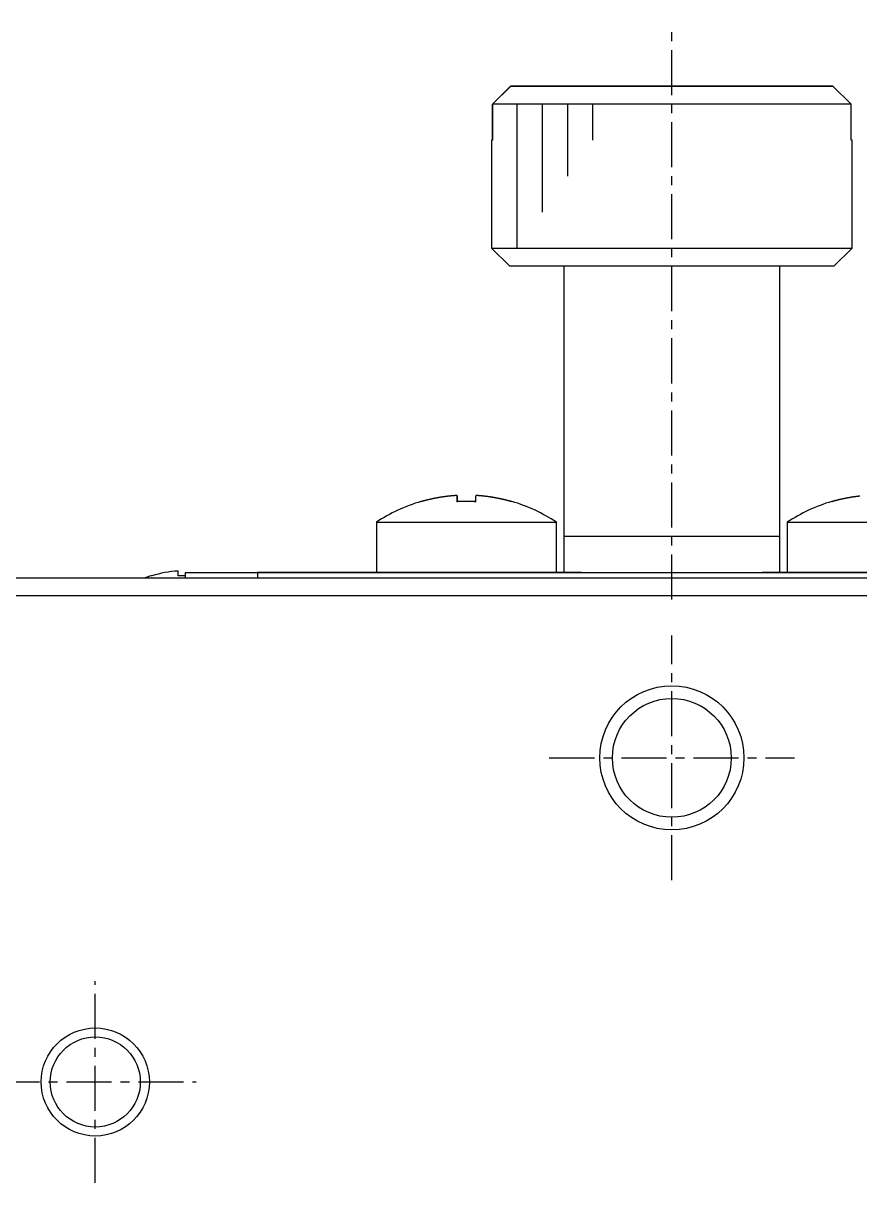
# Model space of a CAD drawing. Extents: x 90 to 322, y 48 to 325.
# Drawn here: x 117.62 to 140.83, y 288.2 to 320.4 of the extents above; entities that cross this region are included whole.
import ezdxf

# ---------------------------------------------------------------- set-up
doc = ezdxf.new("R2010")
doc.units = 0
doc.linetypes.add('CENTER', pattern=[2, 1.25, -0.25, 0.25, -0.25])
doc.layers.get('0').update_dxf_attribs({"linetype": 'CONTINUOUS'})
doc.layers.add('CENTER', color=1, linetype='CENTER')

# ---------------------------------------------------------------- blocks, each defined once
blk = doc.blocks.new('AID4754')
at = {"color": 3, "linetype": 'CONTINUOUS'}
for p, q in [((161.185, 310.87), (161.185, 306.87)), ((161.885, 310.87), (161.885, 307.869704)), ((162.585, 310.87), (162.585, 308.869408)), ((163.285, 310.87), (163.285, 309.869111))]:
    blk.add_line(p, q, dxfattribs=at)
at = {"color": 7, "linetype": 'CONTINUOUS'}
blk.add_line((160.485, 309.87), (160.485, 306.87), dxfattribs=at)

msp = doc.modelspace()

# ---------------------------------------------------------------- linework, layer by layer
at = {"color": 7, "linetype": 'CONTINUOUS'}
for p, q in [((131.144, 318.645), (130.641, 318.145)), ((130.642, 318.145), (131.145, 318.645)), ((131.144, 318.645), (131.145, 318.645)), ((140.089, 318.645), (131.145, 318.645)), ((131.145, 318.645), (140.089, 318.645)), ((140.089, 318.645), (140.592, 318.145)), ((130.641, 317.145), (130.641, 318.145)), ((140.592, 318.145), (130.642, 318.145)), ((130.642, 318.145), (130.642, 317.145)), ((140.592, 317.145), (140.592, 318.145)), ((130.642, 317.145), (130.617, 317.145)), ((130.641, 317.145), (130.617, 317.145)), ((130.642, 317.145), (130.641, 317.145)), ((140.617, 317.145), (140.591, 317.145)), ((140.617, 317.145), (140.592, 317.145)), ((140.617, 314.145), (140.617, 317.145)), ((130.617, 314.145), (140.617, 314.145)), ((130.617, 314.145), (131.117, 313.645)), ((140.117, 313.645), (140.617, 314.145)), ((140.117, 313.645), (131.117, 313.645)), ((132.617, 313.645), (132.617, 306.145)), ((138.617, 306.145), (138.617, 313.645)), ((129.655, 307.28), (129.655, 307.108)), ((129.658, 307.28), (129.658, 307.109)), ((130.178, 307.28), (130.178, 307.28)), ((127.417, 306.537), (132.417, 306.537)), ((127.417, 306.537), (127.417, 305.145)), ((132.417, 305.145), (132.417, 306.537)), ((138.817, 306.537), (143.817, 306.537)), ((138.817, 306.537), (138.817, 305.145)), ((138.617, 306.145), (132.617, 306.145)), ((138.617, 306.145), (132.617, 306.145)), ((132.617, 306.145), (132.617, 305.145)), ((138.617, 305.145), (138.617, 306.145)), ((106.617, 304.995), (128.617, 304.995)), ((121.188, 305.051), (121.167, 305.051)), ((121.188, 305.051), (121.167, 305.051)), ((121.917, 305.051), (121.917, 305.183)), ((122.117, 305.051), (121.917, 305.051)), ((122.117, 305.145), (124.117, 305.145)), ((122.117, 304.995), (122.117, 305.145)), ((122.117, 305.145), (122.317, 305.145)), ((122.644, 305.145), (124.117, 305.145)), ((124.117, 305.145), (147.117, 305.145)), ((127.417, 305.145), (124.117, 305.145)), ((126.767, 305.145), (125.117, 305.145)), ((126.767, 305.145), (125.117, 305.145)), ((126.767, 305.145), (132.617, 305.145)), ((133.111, 305.145), (126.767, 305.145)), ((128.617, 304.995), (131.217, 304.995)), ((131.217, 304.995), (164.617, 304.995)), ((132.617, 305.145), (132.417, 305.145)), ((144.467, 305.145), (138.122, 305.145)), ((138.617, 305.145), (144.467, 305.145)), ((138.817, 305.145), (138.617, 305.145)), ((165.117, 304.495), (106.117, 304.495))]:
    msp.add_line(p, q, dxfattribs=at)
at = {"color": 9, "linetype": 'CONTINUOUS'}
msp.add_line((124.117, 305.145), (124.117, 304.995), dxfattribs=at)
at = {"color": 7, "linetype": 'CONTINUOUS'}
for points in [[(129.655, 307.28, 0), (129.647, 307.28, 0), (129.639, 307.28, 0), (129.631, 307.279, 0), (129.623, 307.278, 0), (129.615, 307.278, 0), (129.608, 307.277, 0), (129.6, 307.277, 0), (129.592, 307.276, 0), (129.584, 307.276, 0), (129.576, 307.275, 0), (129.568, 307.275, 0), (129.56, 307.274, 0), (129.552, 307.273, 0), (129.544, 307.273, 0), (129.536, 307.272, 0), (129.528, 307.271, 0), (129.521, 307.271, 0), (129.513, 307.27, 0), (129.505, 307.269, 0), (129.497, 307.268, 0), (129.489, 307.268, 0), (129.481, 307.267, 0), (129.473, 307.266, 0), (129.465, 307.265, 0), (129.457, 307.265, 0), (129.449, 307.264, 0), (129.442, 307.263, 0), (129.434, 307.262, 0), (129.426, 307.261, 0), (129.418, 307.26, 0), (129.41, 307.26, 0), (129.402, 307.259, 0), (129.394, 307.258, 0), (129.386, 307.257, 0), (129.379, 307.256, 0), (129.371, 307.255, 0), (129.363, 307.254, 0), (129.355, 307.253, 0), (129.347, 307.252, 0), (129.339, 307.251, 0), (129.331, 307.25, 0), (129.323, 307.249, 0), (129.316, 307.248, 0), (129.308, 307.247, 0), (129.3, 307.246, 0), (129.292, 307.245, 0), (129.284, 307.243, 0), (129.276, 307.242, 0), (129.268, 307.241, 0), (129.261, 307.24, 0), (129.253, 307.239, 0), (129.245, 307.238, 0), (129.237, 307.237, 0), (129.229, 307.235, 0), (129.221, 307.234, 0), (129.214, 307.233, 0), (129.206, 307.232, 0), (129.198, 307.23, 0), (129.19, 307.229, 0), (129.182, 307.228, 0), (129.174, 307.226, 0), (129.167, 307.225, 0), (129.159, 307.224, 0), (129.151, 307.223, 0), (129.143, 307.221, 0), (129.135, 307.22, 0), (129.127, 307.218, 0), (129.12, 307.217, 0), (129.112, 307.216, 0), (129.104, 307.214, 0), (129.096, 307.213, 0), (129.088, 307.211, 0), (129.081, 307.21, 0), (129.073, 307.208, 0), (129.065, 307.207, 0), (129.057, 307.205, 0), (129.049, 307.204, 0), (129.042, 307.202, 0), (129.034, 307.201, 0), (129.026, 307.199, 0), (129.018, 307.198, 0), (129.011, 307.196, 0), (129.003, 307.194, 0), (128.995, 307.193, 0), (128.987, 307.191, 0), (128.98, 307.189, 0), (128.972, 307.188, 0), (128.964, 307.186, 0), (128.956, 307.184, 0), (128.949, 307.183, 0), (128.941, 307.181, 0), (128.933, 307.179, 0), (128.925, 307.178, 0), (128.918, 307.176, 0), (128.91, 307.174, 0), (128.902, 307.172, 0), (128.894, 307.17, 0), (128.887, 307.169, 0), (128.879, 307.167, 0), (128.871, 307.165, 0), (128.863, 307.163, 0), (128.856, 307.161, 0), (128.848, 307.159, 0), (128.84, 307.158, 0), (128.833, 307.156, 0), (128.825, 307.154, 0), (128.817, 307.152, 0), (128.81, 307.15, 0), (128.802, 307.148, 0), (128.794, 307.146, 0), (128.787, 307.144, 0), (128.779, 307.142, 0), (128.771, 307.14, 0), (128.763, 307.138, 0), (128.756, 307.136, 0), (128.748, 307.134, 0), (128.741, 307.132, 0), (128.733, 307.13, 0), (128.725, 307.128, 0), (128.718, 307.125, 0), (128.71, 307.123, 0), (128.702, 307.121, 0), (128.695, 307.119, 0), (128.687, 307.117, 0), (128.679, 307.115, 0), (128.672, 307.112, 0), (128.664, 307.11, 0), (128.656, 307.108, 0)], [(129.655, 307.28, 0), (129.655, 307.28, 0), (129.655, 307.28, 0), (129.655, 307.279, 0), (129.655, 307.278, 0), (129.655, 307.278, 0), (129.655, 307.277, 0), (129.655, 307.277, 0), (129.655, 307.276, 0), (129.655, 307.276, 0), (129.655, 307.275, 0), (129.655, 307.275, 0), (129.654, 307.274, 0), (129.654, 307.273, 0), (129.654, 307.273, 0), (129.654, 307.272, 0), (129.654, 307.271, 0), (129.654, 307.271, 0), (129.654, 307.27, 0), (129.654, 307.269, 0), (129.654, 307.268, 0), (129.654, 307.268, 0), (129.654, 307.267, 0), (129.654, 307.266, 0), (129.654, 307.265, 0), (129.654, 307.265, 0), (129.654, 307.264, 0), (129.654, 307.263, 0), (129.654, 307.262, 0), (129.654, 307.261, 0), (129.654, 307.26, 0), (129.653, 307.26, 0), (129.653, 307.259, 0), (129.653, 307.258, 0), (129.653, 307.257, 0), (129.653, 307.256, 0), (129.653, 307.255, 0), (129.653, 307.254, 0), (129.653, 307.253, 0), (129.653, 307.252, 0), (129.653, 307.251, 0), (129.653, 307.25, 0), (129.653, 307.249, 0), (129.653, 307.248, 0), (129.653, 307.247, 0), (129.653, 307.246, 0), (129.653, 307.245, 0), (129.653, 307.243, 0), (129.653, 307.242, 0), (129.653, 307.241, 0), (129.653, 307.24, 0), (129.652, 307.239, 0), (129.652, 307.238, 0), (129.652, 307.237, 0), (129.652, 307.235, 0), (129.652, 307.234, 0), (129.652, 307.233, 0), (129.652, 307.232, 0), (129.652, 307.23, 0), (129.652, 307.229, 0), (129.652, 307.228, 0), (129.652, 307.226, 0), (129.652, 307.225, 0), (129.652, 307.224, 0), (129.652, 307.223, 0), (129.652, 307.221, 0), (129.652, 307.22, 0), (129.652, 307.218, 0), (129.652, 307.217, 0), (129.652, 307.216, 0), (129.652, 307.214, 0), (129.651, 307.213, 0), (129.651, 307.211, 0), (129.651, 307.21, 0), (129.651, 307.208, 0), (129.651, 307.207, 0), (129.651, 307.205, 0), (129.651, 307.204, 0), (129.651, 307.202, 0), (129.651, 307.201, 0), (129.651, 307.199, 0), (129.651, 307.198, 0), (129.651, 307.196, 0), (129.651, 307.194, 0), (129.651, 307.193, 0), (129.651, 307.191, 0), (129.651, 307.189, 0), (129.651, 307.188, 0), (129.651, 307.186, 0), (129.651, 307.184, 0), (129.651, 307.183, 0), (129.65, 307.181, 0), (129.65, 307.179, 0), (129.65, 307.178, 0), (129.65, 307.176, 0), (129.65, 307.174, 0), (129.65, 307.172, 0), (129.65, 307.17, 0), (129.65, 307.169, 0), (129.65, 307.167, 0), (129.65, 307.165, 0), (129.65, 307.163, 0), (129.65, 307.161, 0), (129.65, 307.159, 0), (129.65, 307.158, 0), (129.65, 307.156, 0), (129.65, 307.154, 0), (129.65, 307.152, 0), (129.65, 307.15, 0), (129.65, 307.148, 0), (129.65, 307.146, 0), (129.649, 307.144, 0), (129.649, 307.142, 0), (129.649, 307.14, 0), (129.649, 307.138, 0), (129.649, 307.136, 0), (129.649, 307.134, 0), (129.649, 307.132, 0), (129.649, 307.13, 0), (129.649, 307.128, 0), (129.649, 307.125, 0), (129.649, 307.123, 0), (129.649, 307.121, 0), (129.649, 307.119, 0), (129.649, 307.117, 0), (129.649, 307.115, 0), (129.649, 307.112, 0), (129.649, 307.11, 0), (129.649, 307.108, 0)], [(129.665, 307.108, 0), (129.665, 307.11, 0), (129.665, 307.112, 0), (129.665, 307.115, 0), (129.665, 307.117, 0), (129.665, 307.119, 0), (129.665, 307.121, 0), (129.664, 307.123, 0), (129.664, 307.125, 0), (129.664, 307.128, 0), (129.664, 307.13, 0), (129.664, 307.132, 0), (129.664, 307.134, 0), (129.664, 307.136, 0), (129.664, 307.138, 0), (129.664, 307.14, 0), (129.664, 307.142, 0), (129.664, 307.144, 0), (129.664, 307.146, 0), (129.664, 307.148, 0), (129.664, 307.15, 0), (129.664, 307.152, 0), (129.664, 307.154, 0), (129.664, 307.156, 0), (129.664, 307.158, 0), (129.664, 307.159, 0), (129.664, 307.161, 0), (129.664, 307.163, 0), (129.663, 307.165, 0), (129.663, 307.167, 0), (129.663, 307.169, 0), (129.663, 307.17, 0), (129.663, 307.172, 0), (129.663, 307.174, 0), (129.663, 307.176, 0), (129.663, 307.178, 0), (129.663, 307.179, 0), (129.663, 307.181, 0), (129.663, 307.183, 0), (129.663, 307.184, 0), (129.663, 307.186, 0), (129.663, 307.188, 0), (129.663, 307.189, 0), (129.663, 307.191, 0), (129.663, 307.193, 0), (129.663, 307.194, 0), (129.663, 307.196, 0), (129.663, 307.198, 0), (129.662, 307.199, 0), (129.662, 307.201, 0), (129.662, 307.202, 0), (129.662, 307.204, 0), (129.662, 307.205, 0), (129.662, 307.207, 0), (129.662, 307.208, 0), (129.662, 307.21, 0), (129.662, 307.211, 0), (129.662, 307.213, 0), (129.662, 307.214, 0), (129.662, 307.216, 0), (129.662, 307.217, 0), (129.662, 307.218, 0), (129.662, 307.22, 0), (129.662, 307.221, 0), (129.662, 307.223, 0), (129.662, 307.224, 0), (129.662, 307.225, 0), (129.662, 307.226, 0), (129.661, 307.228, 0), (129.661, 307.229, 0), (129.661, 307.23, 0), (129.661, 307.232, 0), (129.661, 307.233, 0), (129.661, 307.234, 0), (129.661, 307.235, 0), (129.661, 307.237, 0), (129.661, 307.238, 0), (129.661, 307.239, 0), (129.661, 307.24, 0), (129.661, 307.241, 0), (129.661, 307.242, 0), (129.661, 307.243, 0), (129.661, 307.245, 0), (129.661, 307.246, 0), (129.661, 307.247, 0), (129.661, 307.248, 0), (129.661, 307.249, 0), (129.66, 307.25, 0), (129.66, 307.251, 0), (129.66, 307.252, 0), (129.66, 307.253, 0), (129.66, 307.254, 0), (129.66, 307.255, 0), (129.66, 307.256, 0), (129.66, 307.257, 0), (129.66, 307.258, 0), (129.66, 307.259, 0), (129.66, 307.26, 0), (129.66, 307.26, 0), (129.66, 307.261, 0), (129.66, 307.262, 0), (129.66, 307.263, 0), (129.66, 307.264, 0), (129.66, 307.265, 0), (129.66, 307.265, 0), (129.66, 307.266, 0), (129.66, 307.267, 0), (129.659, 307.268, 0), (129.659, 307.268, 0), (129.659, 307.269, 0), (129.659, 307.27, 0), (129.659, 307.271, 0), (129.659, 307.271, 0), (129.659, 307.272, 0), (129.659, 307.273, 0), (129.659, 307.273, 0), (129.659, 307.274, 0), (129.659, 307.275, 0), (129.659, 307.275, 0), (129.659, 307.276, 0), (129.659, 307.276, 0), (129.659, 307.277, 0), (129.659, 307.277, 0), (129.659, 307.278, 0), (129.659, 307.278, 0), (129.659, 307.279, 0), (129.659, 307.28, 0), (129.658, 307.28, 0), (129.658, 307.28, 0)], [(130.175, 307.28, 0), (130.175, 307.28, 0), (130.175, 307.28, 0), (130.175, 307.279, 0), (130.175, 307.278, 0), (130.175, 307.278, 0), (130.175, 307.277, 0), (130.175, 307.277, 0), (130.175, 307.276, 0), (130.175, 307.276, 0), (130.175, 307.275, 0), (130.174, 307.275, 0), (130.174, 307.274, 0), (130.174, 307.273, 0), (130.174, 307.273, 0), (130.174, 307.272, 0), (130.174, 307.271, 0), (130.174, 307.271, 0), (130.174, 307.27, 0), (130.174, 307.269, 0), (130.174, 307.268, 0), (130.174, 307.268, 0), (130.174, 307.267, 0), (130.174, 307.266, 0), (130.174, 307.265, 0), (130.174, 307.265, 0), (130.174, 307.264, 0), (130.174, 307.263, 0), (130.174, 307.262, 0), (130.174, 307.261, 0), (130.174, 307.26, 0), (130.173, 307.26, 0), (130.173, 307.259, 0), (130.173, 307.258, 0), (130.173, 307.257, 0), (130.173, 307.256, 0), (130.173, 307.255, 0), (130.173, 307.254, 0), (130.173, 307.253, 0), (130.173, 307.252, 0), (130.173, 307.251, 0), (130.173, 307.25, 0), (130.173, 307.249, 0), (130.173, 307.248, 0), (130.173, 307.247, 0), (130.173, 307.246, 0), (130.173, 307.245, 0), (130.173, 307.243, 0), (130.173, 307.242, 0), (130.173, 307.241, 0), (130.173, 307.24, 0), (130.172, 307.239, 0), (130.172, 307.238, 0), (130.172, 307.237, 0), (130.172, 307.235, 0), (130.172, 307.234, 0), (130.172, 307.233, 0), (130.172, 307.232, 0), (130.172, 307.23, 0), (130.172, 307.229, 0), (130.172, 307.228, 0), (130.172, 307.226, 0), (130.172, 307.225, 0), (130.172, 307.224, 0), (130.172, 307.223, 0), (130.172, 307.221, 0), (130.172, 307.22, 0), (130.172, 307.218, 0), (130.172, 307.217, 0), (130.172, 307.216, 0), (130.172, 307.214, 0), (130.171, 307.213, 0), (130.171, 307.211, 0), (130.171, 307.21, 0), (130.171, 307.208, 0), (130.171, 307.207, 0), (130.171, 307.205, 0), (130.171, 307.204, 0), (130.171, 307.202, 0), (130.171, 307.201, 0), (130.171, 307.199, 0), (130.171, 307.198, 0), (130.171, 307.196, 0), (130.171, 307.194, 0), (130.171, 307.193, 0), (130.171, 307.191, 0), (130.171, 307.189, 0), (130.171, 307.188, 0), (130.171, 307.186, 0), (130.171, 307.184, 0), (130.171, 307.183, 0), (130.17, 307.181, 0), (130.17, 307.179, 0), (130.17, 307.178, 0), (130.17, 307.176, 0), (130.17, 307.174, 0), (130.17, 307.172, 0), (130.17, 307.17, 0), (130.17, 307.169, 0), (130.17, 307.167, 0), (130.17, 307.165, 0), (130.17, 307.163, 0), (130.17, 307.161, 0), (130.17, 307.159, 0), (130.17, 307.158, 0), (130.17, 307.156, 0), (130.17, 307.154, 0), (130.17, 307.152, 0), (130.17, 307.15, 0), (130.17, 307.148, 0), (130.17, 307.146, 0), (130.169, 307.144, 0), (130.169, 307.142, 0), (130.169, 307.14, 0), (130.169, 307.138, 0), (130.169, 307.136, 0), (130.169, 307.134, 0), (130.169, 307.132, 0), (130.169, 307.13, 0), (130.169, 307.128, 0), (130.169, 307.125, 0), (130.169, 307.123, 0), (130.169, 307.121, 0), (130.169, 307.119, 0), (130.169, 307.117, 0), (130.169, 307.115, 0), (130.169, 307.112, 0), (130.169, 307.11, 0), (130.169, 307.108, 0)], [(131.174, 307.108, 0), (131.166, 307.11, 0), (131.158, 307.112, 0), (131.151, 307.115, 0), (131.143, 307.117, 0), (131.135, 307.119, 0), (131.128, 307.121, 0), (131.12, 307.123, 0), (131.113, 307.125, 0), (131.105, 307.128, 0), (131.097, 307.13, 0), (131.09, 307.132, 0), (131.082, 307.134, 0), (131.074, 307.136, 0), (131.067, 307.138, 0), (131.059, 307.14, 0), (131.051, 307.142, 0), (131.044, 307.144, 0), (131.036, 307.146, 0), (131.028, 307.148, 0), (131.021, 307.15, 0), (131.013, 307.152, 0), (131.005, 307.154, 0), (130.997, 307.156, 0), (130.99, 307.158, 0), (130.982, 307.159, 0), (130.974, 307.161, 0), (130.967, 307.163, 0), (130.959, 307.165, 0), (130.951, 307.167, 0), (130.943, 307.169, 0), (130.936, 307.17, 0), (130.928, 307.172, 0), (130.92, 307.174, 0), (130.913, 307.176, 0), (130.905, 307.178, 0), (130.897, 307.179, 0), (130.889, 307.181, 0), (130.882, 307.183, 0), (130.874, 307.184, 0), (130.866, 307.186, 0), (130.858, 307.188, 0), (130.851, 307.189, 0), (130.843, 307.191, 0), (130.835, 307.193, 0), (130.827, 307.194, 0), (130.82, 307.196, 0), (130.812, 307.198, 0), (130.804, 307.199, 0), (130.796, 307.201, 0), (130.788, 307.202, 0), (130.781, 307.204, 0), (130.773, 307.205, 0), (130.765, 307.207, 0), (130.757, 307.208, 0), (130.749, 307.21, 0), (130.742, 307.211, 0), (130.734, 307.213, 0), (130.726, 307.214, 0), (130.718, 307.216, 0), (130.71, 307.217, 0), (130.703, 307.218, 0), (130.695, 307.22, 0), (130.687, 307.221, 0), (130.679, 307.223, 0), (130.671, 307.224, 0), (130.664, 307.225, 0), (130.656, 307.226, 0), (130.648, 307.228, 0), (130.64, 307.229, 0), (130.632, 307.23, 0), (130.624, 307.232, 0), (130.617, 307.233, 0), (130.609, 307.234, 0), (130.601, 307.235, 0), (130.593, 307.237, 0), (130.585, 307.238, 0), (130.577, 307.239, 0), (130.57, 307.24, 0), (130.562, 307.241, 0), (130.554, 307.242, 0), (130.546, 307.243, 0), (130.538, 307.245, 0), (130.53, 307.246, 0), (130.522, 307.247, 0), (130.515, 307.248, 0), (130.507, 307.249, 0), (130.499, 307.25, 0), (130.491, 307.251, 0), (130.483, 307.252, 0), (130.475, 307.253, 0), (130.467, 307.254, 0), (130.459, 307.255, 0), (130.452, 307.256, 0), (130.444, 307.257, 0), (130.436, 307.258, 0), (130.428, 307.259, 0), (130.42, 307.26, 0), (130.412, 307.26, 0), (130.404, 307.261, 0), (130.396, 307.262, 0), (130.389, 307.263, 0), (130.381, 307.264, 0), (130.373, 307.265, 0), (130.365, 307.265, 0), (130.357, 307.266, 0), (130.349, 307.267, 0), (130.341, 307.268, 0), (130.333, 307.268, 0), (130.325, 307.269, 0), (130.317, 307.27, 0), (130.31, 307.271, 0), (130.302, 307.271, 0), (130.294, 307.272, 0), (130.286, 307.273, 0), (130.278, 307.273, 0), (130.27, 307.274, 0), (130.262, 307.275, 0), (130.254, 307.275, 0), (130.246, 307.276, 0), (130.238, 307.276, 0), (130.23, 307.277, 0), (130.223, 307.277, 0), (130.215, 307.278, 0), (130.207, 307.278, 0), (130.199, 307.279, 0), (130.191, 307.28, 0), (130.183, 307.28, 0), (130.175, 307.28, 0)], [(131.177, 307.108, 0), (131.169, 307.11, 0), (131.162, 307.112, 0), (131.154, 307.115, 0), (131.146, 307.117, 0), (131.139, 307.119, 0), (131.131, 307.121, 0), (131.124, 307.123, 0), (131.116, 307.125, 0), (131.108, 307.128, 0), (131.101, 307.13, 0), (131.093, 307.132, 0), (131.085, 307.134, 0), (131.078, 307.136, 0), (131.07, 307.138, 0), (131.062, 307.14, 0), (131.055, 307.142, 0), (131.047, 307.144, 0), (131.039, 307.146, 0), (131.032, 307.148, 0), (131.024, 307.15, 0), (131.016, 307.152, 0), (131.009, 307.154, 0), (131.001, 307.156, 0), (130.993, 307.158, 0), (130.985, 307.159, 0), (130.978, 307.161, 0), (130.97, 307.163, 0), (130.962, 307.165, 0), (130.955, 307.167, 0), (130.947, 307.169, 0), (130.939, 307.17, 0), (130.931, 307.172, 0), (130.924, 307.174, 0), (130.916, 307.176, 0), (130.908, 307.178, 0), (130.9, 307.179, 0), (130.893, 307.181, 0), (130.885, 307.183, 0), (130.877, 307.184, 0), (130.869, 307.186, 0), (130.862, 307.188, 0), (130.854, 307.189, 0), (130.846, 307.191, 0), (130.838, 307.193, 0), (130.831, 307.194, 0), (130.823, 307.196, 0), (130.815, 307.198, 0), (130.807, 307.199, 0), (130.8, 307.201, 0), (130.792, 307.202, 0), (130.784, 307.204, 0), (130.776, 307.205, 0), (130.768, 307.207, 0), (130.761, 307.208, 0), (130.753, 307.21, 0), (130.745, 307.211, 0), (130.737, 307.213, 0), (130.729, 307.214, 0), (130.722, 307.216, 0), (130.714, 307.217, 0), (130.706, 307.218, 0), (130.698, 307.22, 0), (130.69, 307.221, 0), (130.683, 307.223, 0), (130.675, 307.224, 0), (130.667, 307.225, 0), (130.659, 307.226, 0), (130.651, 307.228, 0), (130.643, 307.229, 0), (130.636, 307.23, 0), (130.628, 307.232, 0), (130.62, 307.233, 0), (130.612, 307.234, 0), (130.604, 307.235, 0), (130.596, 307.237, 0), (130.589, 307.238, 0), (130.581, 307.239, 0), (130.573, 307.24, 0), (130.565, 307.241, 0), (130.557, 307.242, 0), (130.549, 307.243, 0), (130.541, 307.245, 0), (130.534, 307.246, 0), (130.526, 307.247, 0), (130.518, 307.248, 0), (130.51, 307.249, 0), (130.502, 307.25, 0), (130.494, 307.251, 0), (130.486, 307.252, 0), (130.479, 307.253, 0), (130.471, 307.254, 0), (130.463, 307.255, 0), (130.455, 307.256, 0), (130.447, 307.257, 0), (130.439, 307.258, 0), (130.431, 307.259, 0), (130.423, 307.26, 0), (130.416, 307.26, 0), (130.408, 307.261, 0), (130.4, 307.262, 0), (130.392, 307.263, 0), (130.384, 307.264, 0), (130.376, 307.265, 0), (130.368, 307.265, 0), (130.36, 307.266, 0), (130.352, 307.267, 0), (130.345, 307.268, 0), (130.337, 307.268, 0), (130.329, 307.269, 0), (130.321, 307.27, 0), (130.313, 307.271, 0), (130.305, 307.271, 0), (130.297, 307.272, 0), (130.289, 307.273, 0), (130.281, 307.273, 0), (130.273, 307.274, 0), (130.265, 307.275, 0), (130.258, 307.275, 0), (130.25, 307.276, 0), (130.242, 307.276, 0), (130.234, 307.277, 0), (130.226, 307.277, 0), (130.218, 307.278, 0), (130.21, 307.278, 0), (130.202, 307.279, 0), (130.194, 307.28, 0), (130.186, 307.28, 0), (130.178, 307.28, 0)], [(140.834, 307.262, 0), (140.826, 307.261, 0), (140.818, 307.26, 0), (140.81, 307.26, 0), (140.802, 307.259, 0), (140.794, 307.258, 0), (140.786, 307.257, 0), (140.779, 307.256, 0), (140.771, 307.255, 0), (140.763, 307.254, 0), (140.755, 307.253, 0), (140.747, 307.252, 0), (140.739, 307.251, 0), (140.731, 307.25, 0), (140.723, 307.249, 0), (140.716, 307.248, 0), (140.708, 307.247, 0), (140.7, 307.246, 0), (140.692, 307.245, 0), (140.684, 307.243, 0), (140.676, 307.242, 0), (140.668, 307.241, 0), (140.661, 307.24, 0), (140.653, 307.239, 0), (140.645, 307.238, 0), (140.637, 307.237, 0), (140.629, 307.235, 0), (140.621, 307.234, 0), (140.614, 307.233, 0), (140.606, 307.232, 0), (140.598, 307.23, 0), (140.59, 307.229, 0), (140.582, 307.228, 0), (140.574, 307.226, 0), (140.567, 307.225, 0), (140.559, 307.224, 0), (140.551, 307.223, 0), (140.543, 307.221, 0), (140.535, 307.22, 0), (140.527, 307.218, 0), (140.52, 307.217, 0), (140.512, 307.216, 0), (140.504, 307.214, 0), (140.496, 307.213, 0), (140.488, 307.211, 0), (140.481, 307.21, 0), (140.473, 307.208, 0), (140.465, 307.207, 0), (140.457, 307.205, 0), (140.449, 307.204, 0), (140.442, 307.202, 0), (140.434, 307.201, 0), (140.426, 307.199, 0), (140.418, 307.198, 0), (140.411, 307.196, 0), (140.403, 307.194, 0), (140.395, 307.193, 0), (140.387, 307.191, 0), (140.38, 307.189, 0), (140.372, 307.188, 0), (140.364, 307.186, 0), (140.356, 307.184, 0), (140.349, 307.183, 0), (140.341, 307.181, 0), (140.333, 307.179, 0), (140.325, 307.178, 0), (140.318, 307.176, 0), (140.31, 307.174, 0), (140.302, 307.172, 0), (140.294, 307.17, 0), (140.287, 307.169, 0), (140.279, 307.167, 0), (140.271, 307.165, 0), (140.263, 307.163, 0), (140.256, 307.161, 0), (140.248, 307.159, 0), (140.24, 307.158, 0), (140.233, 307.156, 0), (140.225, 307.154, 0), (140.217, 307.152, 0), (140.21, 307.15, 0), (140.202, 307.148, 0), (140.194, 307.146, 0), (140.187, 307.144, 0), (140.179, 307.142, 0), (140.171, 307.14, 0), (140.163, 307.138, 0), (140.156, 307.136, 0), (140.148, 307.134, 0), (140.141, 307.132, 0), (140.133, 307.13, 0), (140.125, 307.128, 0), (140.118, 307.125, 0), (140.11, 307.123, 0), (140.102, 307.121, 0), (140.095, 307.119, 0), (140.087, 307.117, 0), (140.079, 307.115, 0), (140.072, 307.112, 0), (140.064, 307.11, 0), (140.056, 307.108, 0)], [(128.655, 307.115, 0), (128.655, 307.115, 0), (128.655, 307.115, 0), (128.655, 307.115, 0), (128.655, 307.115, 0), (128.655, 307.115, 0), (128.655, 307.115, 0), (128.655, 307.115, 0), (128.655, 307.115, 0), (128.655, 307.115, 0), (128.655, 307.115, 0), (128.655, 307.115, 0), (128.655, 307.115, 0), (128.655, 307.115, 0), (128.655, 307.115, 0), (128.655, 307.115, 0), (128.655, 307.115, 0), (128.655, 307.115, 0), (128.655, 307.115, 0), (128.655, 307.115, 0), (128.655, 307.115, 0), (128.655, 307.115, 0), (128.655, 307.115, 0), (128.655, 307.115, 0), (128.655, 307.115, 0), (128.655, 307.115, 0), (128.655, 307.115, 0), (128.655, 307.115, 0), (128.655, 307.115, 0), (128.655, 307.114, 0), (128.655, 307.114, 0), (128.655, 307.114, 0), (128.655, 307.114, 0), (128.655, 307.114, 0), (128.655, 307.114, 0), (128.655, 307.114, 0), (128.655, 307.114, 0), (128.655, 307.114, 0), (128.655, 307.114, 0), (128.655, 307.114, 0), (128.655, 307.114, 0), (128.655, 307.114, 0), (128.655, 307.114, 0), (128.655, 307.114, 0), (128.655, 307.114, 0), (128.655, 307.114, 0), (128.655, 307.114, 0), (128.655, 307.114, 0), (128.655, 307.114, 0), (128.655, 307.114, 0), (128.655, 307.114, 0), (128.655, 307.114, 0), (128.655, 307.114, 0), (128.655, 307.114, 0), (128.655, 307.114, 0), (128.655, 307.114, 0), (128.655, 307.114, 0), (128.655, 307.113, 0), (128.655, 307.113, 0), (128.655, 307.113, 0), (128.655, 307.113, 0), (128.655, 307.113, 0), (128.655, 307.113, 0), (128.655, 307.113, 0), (128.655, 307.113, 0), (128.655, 307.113, 0), (128.655, 307.113, 0), (128.655, 307.113, 0), (128.655, 307.113, 0), (128.655, 307.113, 0), (128.655, 307.113, 0), (128.655, 307.113, 0), (128.655, 307.113, 0), (128.655, 307.113, 0), (128.655, 307.113, 0), (128.655, 307.112, 0), (128.655, 307.112, 0), (128.655, 307.112, 0), (128.655, 307.112, 0), (128.655, 307.112, 0), (128.655, 307.112, 0), (128.655, 307.112, 0), (128.655, 307.112, 0), (128.655, 307.112, 0), (128.655, 307.112, 0), (128.655, 307.112, 0), (128.655, 307.112, 0), (128.655, 307.112, 0), (128.655, 307.112, 0), (128.655, 307.112, 0), (128.655, 307.111, 0), (128.655, 307.111, 0), (128.655, 307.111, 0), (128.655, 307.111, 0), (128.655, 307.111, 0), (128.655, 307.111, 0), (128.655, 307.111, 0), (128.656, 307.111, 0), (128.656, 307.111, 0), (128.656, 307.111, 0), (128.656, 307.111, 0), (128.656, 307.111, 0), (128.656, 307.111, 0), (128.656, 307.11, 0), (128.656, 307.11, 0), (128.656, 307.11, 0), (128.656, 307.11, 0), (128.656, 307.11, 0), (128.656, 307.11, 0), (128.656, 307.11, 0), (128.656, 307.11, 0), (128.656, 307.11, 0), (128.656, 307.11, 0), (128.656, 307.11, 0), (128.656, 307.109, 0), (128.656, 307.109, 0), (128.656, 307.109, 0), (128.656, 307.109, 0), (128.656, 307.109, 0), (128.656, 307.109, 0), (128.656, 307.109, 0), (128.656, 307.109, 0), (128.656, 307.109, 0), (128.656, 307.109, 0), (128.656, 307.108, 0), (128.656, 307.108, 0), (128.656, 307.108, 0), (128.656, 307.108, 0), (128.656, 307.108, 0)], [(128.66, 307.108, 0), (128.66, 307.108, 0), (128.66, 307.108, 0), (128.66, 307.108, 0), (128.66, 307.109, 0), (128.66, 307.109, 0), (128.659, 307.109, 0), (128.659, 307.109, 0), (128.659, 307.109, 0), (128.659, 307.109, 0), (128.659, 307.109, 0), (128.659, 307.109, 0), (128.659, 307.109, 0), (128.659, 307.109, 0), (128.659, 307.11, 0), (128.659, 307.11, 0), (128.659, 307.11, 0), (128.659, 307.11, 0), (128.659, 307.11, 0), (128.659, 307.11, 0), (128.659, 307.11, 0), (128.659, 307.11, 0), (128.658, 307.11, 0), (128.658, 307.11, 0), (128.658, 307.11, 0), (128.658, 307.111, 0), (128.658, 307.111, 0), (128.658, 307.111, 0), (128.658, 307.111, 0), (128.658, 307.111, 0), (128.658, 307.111, 0), (128.658, 307.111, 0), (128.658, 307.111, 0), (128.658, 307.111, 0), (128.658, 307.111, 0), (128.658, 307.111, 0), (128.658, 307.111, 0), (128.658, 307.112, 0), (128.658, 307.112, 0), (128.658, 307.112, 0), (128.657, 307.112, 0), (128.657, 307.112, 0), (128.657, 307.112, 0), (128.657, 307.112, 0), (128.657, 307.112, 0), (128.657, 307.112, 0), (128.657, 307.112, 0), (128.657, 307.112, 0), (128.657, 307.112, 0), (128.657, 307.112, 0), (128.657, 307.112, 0), (128.657, 307.113, 0), (128.657, 307.113, 0), (128.657, 307.113, 0), (128.657, 307.113, 0), (128.657, 307.113, 0), (128.657, 307.113, 0), (128.657, 307.113, 0), (128.657, 307.113, 0), (128.657, 307.113, 0), (128.657, 307.113, 0), (128.657, 307.113, 0), (128.657, 307.113, 0), (128.656, 307.113, 0), (128.656, 307.113, 0), (128.656, 307.113, 0), (128.656, 307.113, 0), (128.656, 307.113, 0), (128.656, 307.114, 0), (128.656, 307.114, 0), (128.656, 307.114, 0), (128.656, 307.114, 0), (128.656, 307.114, 0), (128.656, 307.114, 0), (128.656, 307.114, 0), (128.656, 307.114, 0), (128.656, 307.114, 0), (128.656, 307.114, 0), (128.656, 307.114, 0), (128.656, 307.114, 0), (128.656, 307.114, 0), (128.656, 307.114, 0), (128.656, 307.114, 0), (128.656, 307.114, 0), (128.656, 307.114, 0), (128.656, 307.114, 0), (128.656, 307.114, 0), (128.656, 307.114, 0), (128.656, 307.114, 0), (128.656, 307.114, 0), (128.656, 307.114, 0), (128.656, 307.114, 0), (128.655, 307.114, 0), (128.655, 307.114, 0), (128.655, 307.115, 0), (128.655, 307.115, 0), (128.655, 307.115, 0), (128.655, 307.115, 0), (128.655, 307.115, 0), (128.655, 307.115, 0), (128.655, 307.115, 0), (128.655, 307.115, 0), (128.655, 307.115, 0), (128.655, 307.115, 0), (128.655, 307.115, 0), (128.655, 307.115, 0), (128.655, 307.115, 0), (128.655, 307.115, 0), (128.655, 307.115, 0), (128.655, 307.115, 0), (128.655, 307.115, 0), (128.655, 307.115, 0), (128.655, 307.115, 0), (128.655, 307.115, 0), (128.655, 307.115, 0), (128.655, 307.115, 0), (128.655, 307.115, 0), (128.655, 307.115, 0), (128.655, 307.115, 0), (128.655, 307.115, 0), (128.655, 307.115, 0), (128.655, 307.115, 0), (128.655, 307.115, 0), (128.655, 307.115, 0), (128.655, 307.115, 0), (128.655, 307.115, 0), (128.655, 307.115, 0), (128.655, 307.115, 0), (128.655, 307.115, 0)], [(130.169, 307.108, 0), (130.165, 307.108, 0), (130.161, 307.108, 0), (130.156, 307.109, 0), (130.152, 307.109, 0), (130.148, 307.109, 0), (130.144, 307.109, 0), (130.14, 307.109, 0), (130.136, 307.11, 0), (130.132, 307.11, 0), (130.128, 307.11, 0), (130.124, 307.11, 0), (130.12, 307.11, 0), (130.116, 307.111, 0), (130.112, 307.111, 0), (130.108, 307.111, 0), (130.104, 307.111, 0), (130.1, 307.111, 0), (130.096, 307.111, 0), (130.091, 307.112, 0), (130.087, 307.112, 0), (130.083, 307.112, 0), (130.079, 307.112, 0), (130.075, 307.112, 0), (130.071, 307.112, 0), (130.067, 307.112, 0), (130.063, 307.113, 0), (130.059, 307.113, 0), (130.055, 307.113, 0), (130.051, 307.113, 0), (130.047, 307.113, 0), (130.043, 307.113, 0), (130.039, 307.113, 0), (130.035, 307.113, 0), (130.031, 307.113, 0), (130.026, 307.114, 0), (130.022, 307.114, 0), (130.018, 307.114, 0), (130.014, 307.114, 0), (130.01, 307.114, 0), (130.006, 307.114, 0), (130.002, 307.114, 0), (129.998, 307.114, 0), (129.994, 307.114, 0), (129.99, 307.114, 0), (129.986, 307.114, 0), (129.982, 307.114, 0), (129.978, 307.114, 0), (129.974, 307.114, 0), (129.97, 307.115, 0), (129.966, 307.115, 0), (129.961, 307.115, 0), (129.957, 307.115, 0), (129.953, 307.115, 0), (129.949, 307.115, 0), (129.945, 307.115, 0), (129.941, 307.115, 0), (129.937, 307.115, 0), (129.933, 307.115, 0), (129.929, 307.115, 0), (129.925, 307.115, 0), (129.921, 307.115, 0), (129.917, 307.115, 0), (129.913, 307.115, 0), (129.909, 307.115, 0), (129.905, 307.115, 0), (129.9, 307.115, 0), (129.896, 307.115, 0), (129.892, 307.115, 0), (129.888, 307.115, 0), (129.884, 307.115, 0), (129.88, 307.115, 0), (129.876, 307.115, 0), (129.872, 307.115, 0), (129.868, 307.115, 0), (129.864, 307.115, 0), (129.86, 307.115, 0), (129.856, 307.115, 0), (129.852, 307.115, 0), (129.848, 307.115, 0), (129.844, 307.114, 0), (129.84, 307.114, 0), (129.835, 307.114, 0), (129.831, 307.114, 0), (129.827, 307.114, 0), (129.823, 307.114, 0), (129.819, 307.114, 0), (129.815, 307.114, 0), (129.811, 307.114, 0), (129.807, 307.114, 0), (129.803, 307.114, 0), (129.799, 307.114, 0), (129.795, 307.114, 0), (129.791, 307.114, 0), (129.787, 307.113, 0), (129.783, 307.113, 0), (129.779, 307.113, 0), (129.774, 307.113, 0), (129.77, 307.113, 0), (129.766, 307.113, 0), (129.762, 307.113, 0), (129.758, 307.113, 0), (129.754, 307.113, 0), (129.75, 307.112, 0), (129.746, 307.112, 0), (129.742, 307.112, 0), (129.738, 307.112, 0), (129.734, 307.112, 0), (129.73, 307.112, 0), (129.726, 307.112, 0), (129.722, 307.111, 0), (129.718, 307.111, 0), (129.714, 307.111, 0), (129.71, 307.111, 0), (129.705, 307.111, 0), (129.701, 307.111, 0), (129.697, 307.11, 0), (129.693, 307.11, 0), (129.689, 307.11, 0), (129.685, 307.11, 0), (129.681, 307.11, 0), (129.677, 307.109, 0), (129.673, 307.109, 0), (129.669, 307.109, 0), (129.665, 307.109, 0), (129.661, 307.109, 0), (129.657, 307.108, 0), (129.653, 307.108, 0), (129.649, 307.108, 0)], [(130.185, 307.108, 0), (130.183, 307.108, 0), (130.181, 307.108, 0), (130.179, 307.108, 0), (130.176, 307.109, 0), (130.174, 307.109, 0), (130.172, 307.109, 0), (130.17, 307.109, 0), (130.168, 307.109, 0), (130.166, 307.109, 0), (130.164, 307.109, 0), (130.162, 307.109, 0), (130.16, 307.109, 0), (130.158, 307.109, 0), (130.156, 307.11, 0), (130.153, 307.11, 0), (130.151, 307.11, 0), (130.149, 307.11, 0), (130.147, 307.11, 0), (130.145, 307.11, 0), (130.143, 307.11, 0), (130.141, 307.11, 0), (130.139, 307.11, 0), (130.137, 307.11, 0), (130.135, 307.11, 0), (130.133, 307.111, 0), (130.13, 307.111, 0), (130.128, 307.111, 0), (130.126, 307.111, 0), (130.124, 307.111, 0), (130.122, 307.111, 0), (130.12, 307.111, 0), (130.118, 307.111, 0), (130.116, 307.111, 0), (130.114, 307.111, 0), (130.112, 307.111, 0), (130.109, 307.111, 0), (130.107, 307.112, 0), (130.105, 307.112, 0), (130.103, 307.112, 0), (130.101, 307.112, 0), (130.099, 307.112, 0), (130.097, 307.112, 0), (130.095, 307.112, 0), (130.093, 307.112, 0), (130.091, 307.112, 0), (130.089, 307.112, 0), (130.086, 307.112, 0), (130.084, 307.112, 0), (130.082, 307.112, 0), (130.08, 307.112, 0), (130.078, 307.113, 0), (130.076, 307.113, 0), (130.074, 307.113, 0), (130.072, 307.113, 0), (130.07, 307.113, 0), (130.068, 307.113, 0), (130.066, 307.113, 0), (130.063, 307.113, 0), (130.061, 307.113, 0), (130.059, 307.113, 0), (130.057, 307.113, 0), (130.055, 307.113, 0), (130.053, 307.113, 0), (130.051, 307.113, 0), (130.049, 307.113, 0), (130.047, 307.113, 0), (130.045, 307.113, 0), (130.042, 307.114, 0), (130.04, 307.114, 0), (130.038, 307.114, 0), (130.036, 307.114, 0), (130.034, 307.114, 0), (130.032, 307.114, 0), (130.03, 307.114, 0), (130.028, 307.114, 0), (130.026, 307.114, 0), (130.024, 307.114, 0), (130.022, 307.114, 0), (130.019, 307.114, 0), (130.017, 307.114, 0), (130.015, 307.114, 0), (130.013, 307.114, 0), (130.011, 307.114, 0), (130.009, 307.114, 0), (130.007, 307.114, 0), (130.005, 307.114, 0), (130.003, 307.114, 0), (130.001, 307.114, 0), (129.998, 307.114, 0), (129.996, 307.114, 0), (129.994, 307.114, 0), (129.992, 307.114, 0), (129.99, 307.114, 0), (129.988, 307.115, 0), (129.986, 307.115, 0), (129.984, 307.115, 0), (129.982, 307.115, 0), (129.98, 307.115, 0), (129.978, 307.115, 0), (129.975, 307.115, 0), (129.973, 307.115, 0), (129.971, 307.115, 0), (129.969, 307.115, 0), (129.967, 307.115, 0), (129.965, 307.115, 0), (129.963, 307.115, 0), (129.961, 307.115, 0), (129.959, 307.115, 0), (129.957, 307.115, 0), (129.954, 307.115, 0), (129.952, 307.115, 0), (129.95, 307.115, 0), (129.948, 307.115, 0), (129.946, 307.115, 0), (129.944, 307.115, 0), (129.942, 307.115, 0), (129.94, 307.115, 0), (129.938, 307.115, 0), (129.936, 307.115, 0), (129.933, 307.115, 0), (129.931, 307.115, 0), (129.929, 307.115, 0), (129.927, 307.115, 0), (129.925, 307.115, 0), (129.923, 307.115, 0), (129.921, 307.115, 0), (129.919, 307.115, 0), (129.917, 307.115, 0)], [(131.179, 307.115, 0), (131.179, 307.115, 0), (131.179, 307.115, 0), (131.179, 307.115, 0), (131.179, 307.115, 0), (131.179, 307.115, 0), (131.179, 307.115, 0), (131.179, 307.115, 0), (131.179, 307.115, 0), (131.179, 307.115, 0), (131.179, 307.115, 0), (131.179, 307.115, 0), (131.179, 307.115, 0), (131.178, 307.115, 0), (131.178, 307.115, 0), (131.178, 307.115, 0), (131.178, 307.115, 0), (131.178, 307.115, 0), (131.178, 307.115, 0), (131.178, 307.115, 0), (131.178, 307.115, 0), (131.178, 307.115, 0), (131.178, 307.115, 0), (131.178, 307.115, 0), (131.178, 307.115, 0), (131.178, 307.115, 0), (131.178, 307.115, 0), (131.178, 307.115, 0), (131.178, 307.115, 0), (131.178, 307.115, 0), (131.178, 307.115, 0), (131.178, 307.115, 0), (131.178, 307.115, 0), (131.178, 307.115, 0), (131.178, 307.115, 0), (131.178, 307.114, 0), (131.178, 307.114, 0), (131.178, 307.114, 0), (131.178, 307.114, 0), (131.178, 307.114, 0), (131.178, 307.114, 0), (131.178, 307.114, 0), (131.178, 307.114, 0), (131.178, 307.114, 0), (131.178, 307.114, 0), (131.178, 307.114, 0), (131.178, 307.114, 0), (131.178, 307.114, 0), (131.178, 307.114, 0), (131.178, 307.114, 0), (131.178, 307.114, 0), (131.178, 307.114, 0), (131.177, 307.114, 0), (131.177, 307.114, 0), (131.177, 307.114, 0), (131.177, 307.114, 0), (131.177, 307.114, 0), (131.177, 307.114, 0), (131.177, 307.114, 0), (131.177, 307.114, 0), (131.177, 307.114, 0), (131.177, 307.113, 0), (131.177, 307.113, 0), (131.177, 307.113, 0), (131.177, 307.113, 0), (131.177, 307.113, 0), (131.177, 307.113, 0), (131.177, 307.113, 0), (131.177, 307.113, 0), (131.177, 307.113, 0), (131.177, 307.113, 0), (131.177, 307.113, 0), (131.177, 307.113, 0), (131.177, 307.113, 0), (131.177, 307.113, 0), (131.177, 307.113, 0), (131.177, 307.113, 0), (131.176, 307.113, 0), (131.176, 307.112, 0), (131.176, 307.112, 0), (131.176, 307.112, 0), (131.176, 307.112, 0), (131.176, 307.112, 0), (131.176, 307.112, 0), (131.176, 307.112, 0), (131.176, 307.112, 0), (131.176, 307.112, 0), (131.176, 307.112, 0), (131.176, 307.112, 0), (131.176, 307.112, 0), (131.176, 307.112, 0), (131.176, 307.112, 0), (131.176, 307.111, 0), (131.176, 307.111, 0), (131.176, 307.111, 0), (131.176, 307.111, 0), (131.176, 307.111, 0), (131.176, 307.111, 0), (131.175, 307.111, 0), (131.175, 307.111, 0), (131.175, 307.111, 0), (131.175, 307.111, 0), (131.175, 307.111, 0), (131.175, 307.111, 0), (131.175, 307.11, 0), (131.175, 307.11, 0), (131.175, 307.11, 0), (131.175, 307.11, 0), (131.175, 307.11, 0), (131.175, 307.11, 0), (131.175, 307.11, 0), (131.175, 307.11, 0), (131.175, 307.11, 0), (131.175, 307.11, 0), (131.175, 307.11, 0), (131.174, 307.109, 0), (131.174, 307.109, 0), (131.174, 307.109, 0), (131.174, 307.109, 0), (131.174, 307.109, 0), (131.174, 307.109, 0), (131.174, 307.109, 0), (131.174, 307.109, 0), (131.174, 307.109, 0), (131.174, 307.109, 0), (131.174, 307.108, 0), (131.174, 307.108, 0), (131.174, 307.108, 0), (131.174, 307.108, 0)], [(140.055, 307.115, 0), (140.055, 307.115, 0), (140.055, 307.115, 0), (140.055, 307.115, 0), (140.055, 307.115, 0), (140.055, 307.115, 0), (140.055, 307.115, 0), (140.055, 307.115, 0), (140.055, 307.115, 0), (140.055, 307.115, 0), (140.055, 307.115, 0), (140.055, 307.115, 0), (140.055, 307.115, 0), (140.055, 307.115, 0), (140.055, 307.115, 0), (140.055, 307.115, 0), (140.055, 307.115, 0), (140.055, 307.115, 0), (140.055, 307.115, 0), (140.055, 307.115, 0), (140.055, 307.115, 0), (140.055, 307.115, 0), (140.055, 307.115, 0), (140.055, 307.115, 0), (140.055, 307.115, 0), (140.055, 307.115, 0), (140.055, 307.115, 0), (140.055, 307.115, 0), (140.055, 307.115, 0), (140.055, 307.114, 0), (140.055, 307.114, 0), (140.055, 307.114, 0), (140.055, 307.114, 0), (140.055, 307.114, 0), (140.055, 307.114, 0), (140.055, 307.114, 0), (140.055, 307.114, 0), (140.055, 307.114, 0), (140.055, 307.114, 0), (140.055, 307.114, 0), (140.055, 307.114, 0), (140.055, 307.114, 0), (140.055, 307.114, 0), (140.055, 307.114, 0), (140.055, 307.114, 0), (140.055, 307.114, 0), (140.055, 307.114, 0), (140.055, 307.114, 0), (140.055, 307.114, 0), (140.055, 307.114, 0), (140.055, 307.114, 0), (140.055, 307.114, 0), (140.055, 307.114, 0), (140.055, 307.114, 0), (140.055, 307.114, 0), (140.055, 307.114, 0), (140.055, 307.114, 0), (140.055, 307.113, 0), (140.055, 307.113, 0), (140.055, 307.113, 0), (140.055, 307.113, 0), (140.055, 307.113, 0), (140.055, 307.113, 0), (140.055, 307.113, 0), (140.055, 307.113, 0), (140.055, 307.113, 0), (140.055, 307.113, 0), (140.055, 307.113, 0), (140.055, 307.113, 0), (140.055, 307.113, 0), (140.055, 307.113, 0), (140.055, 307.113, 0), (140.055, 307.113, 0), (140.055, 307.113, 0), (140.055, 307.113, 0), (140.055, 307.112, 0), (140.055, 307.112, 0), (140.055, 307.112, 0), (140.055, 307.112, 0), (140.055, 307.112, 0), (140.055, 307.112, 0), (140.055, 307.112, 0), (140.055, 307.112, 0), (140.055, 307.112, 0), (140.055, 307.112, 0), (140.055, 307.112, 0), (140.055, 307.112, 0), (140.055, 307.112, 0), (140.055, 307.112, 0), (140.055, 307.112, 0), (140.055, 307.111, 0), (140.055, 307.111, 0), (140.055, 307.111, 0), (140.055, 307.111, 0), (140.055, 307.111, 0), (140.055, 307.111, 0), (140.055, 307.111, 0), (140.056, 307.111, 0), (140.056, 307.111, 0), (140.056, 307.111, 0), (140.056, 307.111, 0), (140.056, 307.111, 0), (140.056, 307.111, 0), (140.056, 307.11, 0), (140.056, 307.11, 0), (140.056, 307.11, 0), (140.056, 307.11, 0), (140.056, 307.11, 0), (140.056, 307.11, 0), (140.056, 307.11, 0), (140.056, 307.11, 0), (140.056, 307.11, 0), (140.056, 307.11, 0), (140.056, 307.11, 0), (140.056, 307.109, 0), (140.056, 307.109, 0), (140.056, 307.109, 0), (140.056, 307.109, 0), (140.056, 307.109, 0), (140.056, 307.109, 0), (140.056, 307.109, 0), (140.056, 307.109, 0), (140.056, 307.109, 0), (140.056, 307.109, 0), (140.056, 307.108, 0), (140.056, 307.108, 0), (140.056, 307.108, 0), (140.056, 307.108, 0), (140.056, 307.108, 0)], [(140.06, 307.108, 0), (140.06, 307.108, 0), (140.06, 307.108, 0), (140.06, 307.108, 0), (140.06, 307.109, 0), (140.06, 307.109, 0), (140.059, 307.109, 0), (140.059, 307.109, 0), (140.059, 307.109, 0), (140.059, 307.109, 0), (140.059, 307.109, 0), (140.059, 307.109, 0), (140.059, 307.109, 0), (140.059, 307.109, 0), (140.059, 307.11, 0), (140.059, 307.11, 0), (140.059, 307.11, 0), (140.059, 307.11, 0), (140.059, 307.11, 0), (140.059, 307.11, 0), (140.059, 307.11, 0), (140.059, 307.11, 0), (140.058, 307.11, 0), (140.058, 307.11, 0), (140.058, 307.11, 0), (140.058, 307.111, 0), (140.058, 307.111, 0), (140.058, 307.111, 0), (140.058, 307.111, 0), (140.058, 307.111, 0), (140.058, 307.111, 0), (140.058, 307.111, 0), (140.058, 307.111, 0), (140.058, 307.111, 0), (140.058, 307.111, 0), (140.058, 307.111, 0), (140.058, 307.111, 0), (140.058, 307.112, 0), (140.058, 307.112, 0), (140.058, 307.112, 0), (140.057, 307.112, 0), (140.057, 307.112, 0), (140.057, 307.112, 0), (140.057, 307.112, 0), (140.057, 307.112, 0), (140.057, 307.112, 0), (140.057, 307.112, 0), (140.057, 307.112, 0), (140.057, 307.112, 0), (140.057, 307.112, 0), (140.057, 307.112, 0), (140.057, 307.113, 0), (140.057, 307.113, 0), (140.057, 307.113, 0), (140.057, 307.113, 0), (140.057, 307.113, 0), (140.057, 307.113, 0), (140.057, 307.113, 0), (140.057, 307.113, 0), (140.057, 307.113, 0), (140.057, 307.113, 0), (140.057, 307.113, 0), (140.057, 307.113, 0), (140.056, 307.113, 0), (140.056, 307.113, 0), (140.056, 307.113, 0), (140.056, 307.113, 0), (140.056, 307.113, 0), (140.056, 307.114, 0), (140.056, 307.114, 0), (140.056, 307.114, 0), (140.056, 307.114, 0), (140.056, 307.114, 0), (140.056, 307.114, 0), (140.056, 307.114, 0), (140.056, 307.114, 0), (140.056, 307.114, 0), (140.056, 307.114, 0), (140.056, 307.114, 0), (140.056, 307.114, 0), (140.056, 307.114, 0), (140.056, 307.114, 0), (140.056, 307.114, 0), (140.056, 307.114, 0), (140.056, 307.114, 0), (140.056, 307.114, 0), (140.056, 307.114, 0), (140.056, 307.114, 0), (140.056, 307.114, 0), (140.056, 307.114, 0), (140.056, 307.114, 0), (140.056, 307.114, 0), (140.055, 307.114, 0), (140.055, 307.114, 0), (140.055, 307.115, 0), (140.055, 307.115, 0), (140.055, 307.115, 0), (140.055, 307.115, 0), (140.055, 307.115, 0), (140.055, 307.115, 0), (140.055, 307.115, 0), (140.055, 307.115, 0), (140.055, 307.115, 0), (140.055, 307.115, 0), (140.055, 307.115, 0), (140.055, 307.115, 0), (140.055, 307.115, 0), (140.055, 307.115, 0), (140.055, 307.115, 0), (140.055, 307.115, 0), (140.055, 307.115, 0), (140.055, 307.115, 0), (140.055, 307.115, 0), (140.055, 307.115, 0), (140.055, 307.115, 0), (140.055, 307.115, 0), (140.055, 307.115, 0), (140.055, 307.115, 0), (140.055, 307.115, 0), (140.055, 307.115, 0), (140.055, 307.115, 0), (140.055, 307.115, 0), (140.055, 307.115, 0), (140.055, 307.115, 0), (140.055, 307.115, 0), (140.055, 307.115, 0), (140.055, 307.115, 0), (140.055, 307.115, 0), (140.055, 307.115, 0)]]:
    msp.add_polyline3d(points, dxfattribs=at)
at = {"color": 3, "linetype": 'CONTINUOUS'}
for centre, radius in [((135.617, 299.995), 2), ((119.617, 290.995), 1.5)]:
    msp.add_circle(centre, radius, dxfattribs=at)
at = {"color": 7, "linetype": 'CONTINUOUS'}
for centre, radius in [((135.617, 299.995), 1.65), ((119.617, 290.995), 1.25)]:
    msp.add_circle(centre, radius, dxfattribs=at)
for centre, radius, start, end in [((129.917, 302.795), 4.5, 106.2861, 123.749), ((129.917, 302.795), 4.5, 56.251, 73.7139), ((141.317, 302.795), 4.5, 106.2861, 123.749), ((122.117, 301.995), 3.2, 107.27, 110.3641), ((122.117, 301.995), 3.194, 93.5904, 106.9053)]:
    msp.add_arc(centre, radius, start, end, dxfattribs=at)
at = {"layer": 'CENTER', "color": 1, "linetype": 'CENTER'}
for p, q in [((135.617, 304.395), (135.617, 320.395)), ((135.617, 296.595), (135.617, 303.395)), ((132.217, 299.995), (139.017, 299.995)), ((119.617, 288.195), (119.617, 293.795)), ((116.817, 290.995), (122.417, 290.995))]:
    msp.add_line(p, q, dxfattribs=at)

# ---------------------------------------------------------------- block references
msp.add_blockref('AID4754', (-29.868, 7.275))

doc.saveas('drawing.dxf')
